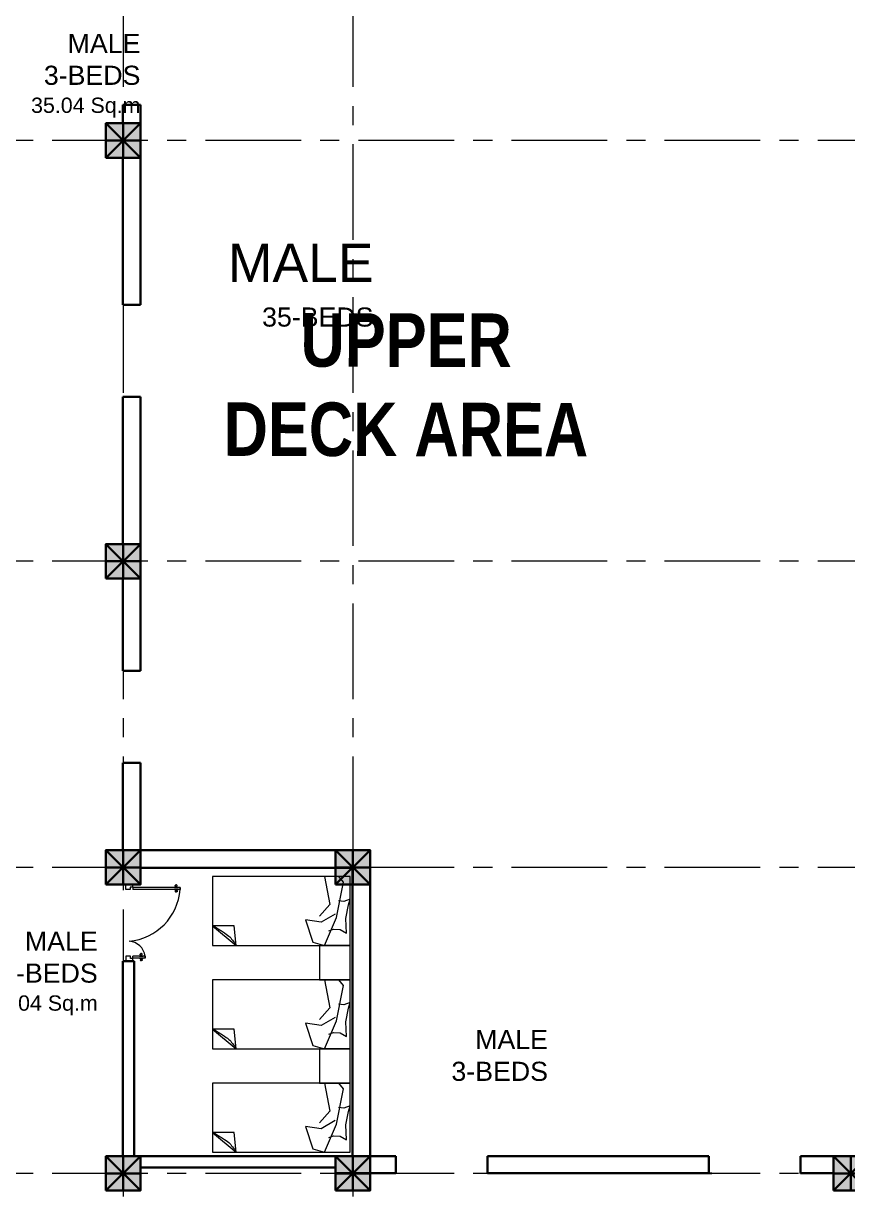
# Model space of a CAD drawing. Header units: metres. Extents: x 319894 to 3389272, y 120 to 6136017.
# Drawn here: x 321454.5 to 321465.27, y 3068016.73 to 3068031.98 of the extents above; entities that cross this region are included whole.
import ezdxf

# ---------------------------------------------------------------- set-up
doc = ezdxf.new("R2010")
doc.units = ezdxf.units.M
doc.header["$MEASUREMENT"] = 0
for name, pattern in [('CENTER', [2, 1.25, -0.25, 0.25, -0.25]), ('HIDDEN', [0.375, 0.25, -0.125]), ('TRAZO_Y_PUNTOX2', [2, 1, -0.5, 0, -0.5])]:
    doc.linetypes.add(name, pattern=pattern)
for name, color, linetype, lineweight in [('centerline', 255, 'HIDDEN', 5), ('column', 50, 'Continuous', 30), ('DOORS', 4, 'Continuous', 0), ('Fixtures', 31, 'Continuous', 20), ('hatch', 252, 'Continuous', 15), ('wall', 4, 'Continuous', 30), ('window-door', 4, 'Continuous', 20)]:
    doc.layers.add(name, color=color, linetype=linetype, lineweight=lineweight)
doc.layers.add('ejes', color=8, linetype='TRAZO_Y_PUNTOX2')
doc.layers.add('TEXT', color=255, linetype='Continuous')
doc.styles.get("Standard").update_dxf_attribs({"font": 'arial.ttf'})

# ---------------------------------------------------------------- blocks, each defined once
blk = doc.blocks.new('column')
at = {"layer": 'hatch'}
h = blk.add_hatch(color=256, dxfattribs=at)
h.dxf.hatch_style = 1
h.paths.add_polyline_path([(0, 0), (0.45, 0), (0.45, 0.45), (0, 0.45)])
at = {"layer": 'column'}
for p, q in [((0, 0.45), (0.45, 0)), ((0, 0), (0.45, 0.45)), ((0.225, 0.45), (0.225, 0)), ((0, 0.225), (0.45, 0.225))]:
    blk.add_line(p, q, dxfattribs=at)
blk.add_lwpolyline([(0, 0), (0.45, 0), (0.45, 0.45), (0, 0.45)], close=True, dxfattribs=at)
blk = doc.blocks.new('FINAL GRIDTOP FLOOR')
at = {"layer": 'centerline', "linetype": 'CENTER'}
for p, q in [((322200.75, 3068092.516), (322200.75, 3068054.857)), ((322203.75, 3068092.516), (322203.75, 3068054.857)), ((322233.073, 3068082.566), (322185.967, 3068082.566)), ((322233.073, 3068077.066), (322185.967, 3068077.066)), ((322233.073, 3068073.066), (322185.967, 3068073.066)), ((322233.073, 3068069.066), (322185.967, 3068069.066)), ((322233.073, 3068069.066), (322185.967, 3068069.066))]:
    blk.add_line(p, q, dxfattribs=at)
at = {"layer": 'wall'}
for p in [(322200.525, 3068082.341), (322200.525, 3068076.841), (322200.525, 3068072.841), (322203.525, 3068072.841), (322200.525, 3068068.841), (322203.525, 3068068.841), (322210.03, 3068068.841)]:
    blk.add_blockref('column', p, dxfattribs=at)
blk = doc.blocks.new('cell bed1')
at = {"layer": 'Fixtures'}
for p, q in [((2034189, -167492), (2034446, -167181)), ((2034446, -167181), (2034189, -167208)), ((2034189, -167208), (2034189, -167492))]:
    blk.add_line(p, q, dxfattribs=at)
blk.add_lwpolyline([(2034446, -167492), (2034446, -165692), (2033546, -165692), (2033546, -167492)], close=True, dxfattribs=at)
at = {"layer": 'Fixtures', "linetype": 'ByBlock', "lineweight": 0}
for points in [[(2034036, -165889), (2034143, -166070), (2034112, -166274), (2034405, -166182), (2034446, -166026), (2034081, -165870), (2033621, -165778), (2033546, -165839), (2033546, -166026), (2033913, -165956), (2034065, -166095)], [(2034288, -165740), (2034093, -165751), (2033916, -165714), (2033841, -165694), (2033872, -165777), (2033864, -165843)], [(2034256, -165972), (2034233, -165910), (2034237, -165822), (2034288, -165740)]]:
    blk.add_lwpolyline(points, dxfattribs=at)
at = {"layer": 'Fixtures'}
blk.add_open_spline([(2034189, -167483), (2034205, -167455), (2034280, -167338), (2034324, -167266), (2034400, -167213), (2034446, -167181)], degree=3, knots=[58.285176, 58.285176, 58.285176, 58.285176, 153.797631, 253.744613, 409.43508, 409.43508, 409.43508, 409.43508], dxfattribs=at)
blk = doc.blocks.new('*U953')
at = {"layer": 'DOORS', "linetype": 'Continuous', "lineweight": 0}
for p, q in [((8137.26, -1857.94), (8142.04, -1857.94)), ((8142.21, -1860.04), (8142.21, -1861.53)), ((8175.64, -1860.04), (8142.21, -1860.04)), ((8175.64, -1861.53), (8142.21, -1861.53)), ((8175.64, -1860.04), (8175.64, -1861.53)), ((8175.64, -1861.53), (8175.64, -1860.04)), ((8142.21, -1909.88), (8142.21, -1908.39)), ((8150.81, -1908.39), (8142.21, -1908.39)), ((8150.81, -1909.88), (8142.21, -1909.88)), ((8150.81, -1909.88), (8150.81, -1908.39)), ((8150.81, -1908.39), (8150.81, -1909.88)), ((8137.26, -1911.96), (8142.04, -1911.96))]:
    blk.add_line(p, q, dxfattribs=at)
for points in [[(8142.04, -1857.94), (8142.04, -1859.87), (8140.4, -1859.87), (8140.4, -1861.43), (8137.26, -1861.43), (8137.26, -1857.94)], [(8142.04, -1911.96), (8142.04, -1910.03), (8140.4, -1910.03), (8140.4, -1908.47), (8137.26, -1908.47), (8137.26, -1911.96)]]:
    blk.add_lwpolyline(points, dxfattribs=at)
for points in [[(8174.08, -1860.03), (8171.62, -1860.03), (8172.71, -1859.61), (8172.71, -1859.42, 0.414214), (8172.6, -1859.31, -0.990713), (8172.74, -1858.31), (8173.08, -1858.31)], [(8174.08, -1861.53), (8171.62, -1861.53), (8172.71, -1861.96), (8172.71, -1862.14, -0.414214), (8172.6, -1862.25, 0.990713), (8172.74, -1863.26), (8173.08, -1863.26)], [(8171.74, -1860.03), (8174.2, -1860.03), (8173.11, -1859.61), (8173.11, -1859.42, -0.414214), (8173.22, -1859.31, 0.990713), (8173.08, -1858.31), (8172.74, -1858.31)], [(8171.74, -1861.53), (8174.2, -1861.53), (8173.11, -1861.96), (8173.11, -1862.14, 0.414214), (8173.22, -1862.25, -0.990713), (8173.08, -1863.26), (8172.74, -1863.26)], [(8149.25, -1908.39), (8146.78, -1908.39), (8147.88, -1907.96), (8147.88, -1907.78, 0.414214), (8147.77, -1907.67, -0.990713), (8147.9, -1906.66), (8148.25, -1906.66)], [(8149.25, -1909.88), (8146.78, -1909.88), (8147.88, -1910.31), (8147.88, -1910.49, -0.414214), (8147.77, -1910.6, 0.990713), (8147.9, -1911.61), (8148.25, -1911.61)], [(8146.91, -1908.39), (8149.37, -1908.39), (8148.28, -1907.96), (8148.28, -1907.78, -0.414214), (8148.39, -1907.67, 0.990713), (8148.25, -1906.66), (8147.9, -1906.66)], [(8146.91, -1909.88), (8149.37, -1909.88), (8148.28, -1910.31), (8148.28, -1910.49, 0.414214), (8148.39, -1910.6, -0.990713), (8148.25, -1911.61), (8147.9, -1911.61)]]:
    blk.add_lwpolyline(points, format="xyb", dxfattribs=at)
for points in [[(8172.81, -1858.18), (8172.81, -1858.31), (8173.01, -1858.31), (8173.01, -1858.18)], [(8172.81, -1863.38), (8172.81, -1863.26), (8173.01, -1863.26), (8173.01, -1863.38)], [(8147.97, -1906.53), (8147.97, -1906.66), (8148.18, -1906.66), (8148.18, -1906.53)], [(8147.97, -1911.74), (8147.97, -1911.61), (8148.18, -1911.61), (8148.18, -1911.74)]]:
    blk.add_lwpolyline(points, close=True, dxfattribs=at)
for centre in [(8142.21, -1859.87), (8142.21, -1910.05)]:
    blk.add_circle(centre, 0.165, dxfattribs=at)
at = {"layer": 'window-door'}
for centre, radius, start, end in [((8136.16, -1858.44), 39.61, 275.01698, 355.52132), ((8138.69, -1910.11), 12.25, 8.0729, 85.6213)]:
    blk.add_arc(centre, radius, start, end, dxfattribs=at)

msp = doc.modelspace()

# ---------------------------------------------------------------- linework, layer by layer
at = {"layer": 'ejes', "color": 4, "linetype": 'Continuous', "ltscale": 100}
msp.add_line((321463.5, 3068016.952), (321462.837, 3068016.952), dxfattribs=at)
at = {"layer": 'Fixtures'}
for points in [[(321458.375, 3068019.483), (321458.775, 3068019.483), (321458.775, 3068019.933), (321458.375, 3068019.933)], [(321458.375, 3068018.133), (321458.775, 3068018.133), (321458.775, 3068018.583), (321458.375, 3068018.583)]]:
    msp.add_lwpolyline(points, close=True, dxfattribs=at)
at = {"layer": 'wall'}
for p, q in [((321455.804, 3068030.679), (321455.804, 3068030.922)), ((321455.804, 3068030.922), (321456.034, 3068030.922)), ((321456.034, 3068030.679), (321456.034, 3068030.922)), ((321455.804, 3068028.304), (321455.804, 3068030.229)), ((321456.034, 3068028.304), (321456.034, 3068030.229)), ((321456.034, 3068028.304), (321455.804, 3068028.304)), ((321455.804, 3068025.179), (321455.804, 3068027.104)), ((321455.804, 3068027.104), (321456.034, 3068027.104)), ((321456.034, 3068025.179), (321456.034, 3068027.104)), ((321455.804, 3068023.521), (321455.804, 3068024.729)), ((321456.034, 3068023.521), (321456.034, 3068024.729)), ((321456.034, 3068023.521), (321455.804, 3068023.521)), ((321455.804, 3068021.179), (321455.804, 3068022.321)), ((321455.804, 3068022.321), (321456.034, 3068022.321)), ((321456.034, 3068021.179), (321456.034, 3068022.321)), ((321459.034, 3068021.179), (321456.034, 3068021.179)), ((321459.034, 3068021.179), (321459.034, 3068017.179)), ((321458.804, 3068020.949), (321456.034, 3068020.949)), ((321458.804, 3068020.949), (321458.804, 3068017.179)), ((321458.804, 3068020.728), (321458.804, 3068017.178)), ((321455.804, 3068019.729), (321455.804, 3068017.179)), ((321455.804, 3068019.729), (321455.954, 3068019.729)), ((321455.954, 3068019.729), (321455.954, 3068017.179)), ((321455.804, 3068017.178), (321455.804, 3068017.179)), ((321456.034, 3068017.178), (321456.034, 3068017.179)), ((321456.034, 3068017.179), (321458.584, 3068017.179)), ((321458.804, 3068017.178), (321458.809, 3068017.178)), ((321459.37, 3068016.954), (321459.37, 3068017.179)), ((321460.57, 3068016.954), (321460.57, 3068017.179)), ((321463.458, 3068017.179), (321463.458, 3068016.952)), ((321464.658, 3068017.179), (321464.658, 3068016.954)), ((321456.034, 3068017.029), (321458.584, 3068017.029)), ((321458.804, 3068016.959), (321458.804, 3068016.948)), ((321458.804, 3068016.948), (321458.815, 3068016.948)), ((321459.034, 3068016.959), (321459.034, 3068016.954))]:
    msp.add_line(p, q, dxfattribs=at)
for points in [[(321458.804, 3068020.959), (321458.804, 3068020.729)], [(321458.804, 3068017.179), (321459.37, 3068017.179)], [(321460.57, 3068017.179), (321463.458, 3068017.179)], [(321464.658, 3068017.179), (321465.089, 3068017.179)], [(321456.034, 3068016.957), (321456.034, 3068016.957)], [(321459.37, 3068016.957), (321458.584, 3068016.957)], [(321463.458, 3068016.957), (321460.57, 3068016.957)], [(321465.089, 3068016.957), (321464.658, 3068016.957)]]:
    msp.add_lwpolyline(points, dxfattribs=at)

# ---------------------------------------------------------------- block references
at = {"layer": 'centerline'}
msp.add_blockref('FINAL GRIDTOP FLOOR', (-744.941, -52.112), dxfattribs=at)
at = {"layer": 'Fixtures', "xscale": 0.001000027668465999, "yscale": 0.001000027668465999, "zscale": 0.001000027668465999, "rotation": 270}
for p in [(321624.471, 3070054.436), (321624.471, 3070053.086), (321624.471, 3070051.736)]:
    msp.add_blockref('cell bed1', p, dxfattribs=at)
at = {"layer": 'window-door', "xscale": 0.01851502578258303, "yscale": 0.01851502578258303, "zscale": 0.01851502578258303, "rotation": 0.1841331131124164}
msp.add_blockref('*U953', (321305.07, 3068054.644), dxfattribs=at)

# ---------------------------------------------------------------- texts
at = {"layer": 'TEXT', "linetype": 'Continuous'}
for s, insert, char_height, width, attachment_point, rotation in [('MALE\\P3-BEDS\\P{\\H0.8x;35.04 Sq.m}', (321456.034, 3068030.754), 0.25, 8.64196, 9, 359.9991), ('{\\H2x;MALE\\P}35-BEDS', (321459.079, 3068028.018), 0.25, 8.64196, 9, 359.9991), ('\\pi8.81556;{\\fArial Narrow|b1|i0|c0|p34;UPPER \\P\\pi7.81331;DECK AREA}', (321449.31, 3068028.214), 0.7, 20.33133, 1, 359.8936), ('MALE\\P3-BEDS\\P{\\H0.8x;35.04 Sq.m}', (321455.476, 3068020.114), 0.25, 8.64196, 3, 0.0009), ('MALE\\P3-BEDS', (321461.358, 3068018.83), 0.25, 8.64196, 3, 0.0009)]:
    msp.add_mtext(s, dxfattribs=dict(at, insert=insert, char_height=char_height, width=width, attachment_point=attachment_point, rotation=rotation))

doc.saveas('drawing.dxf')
